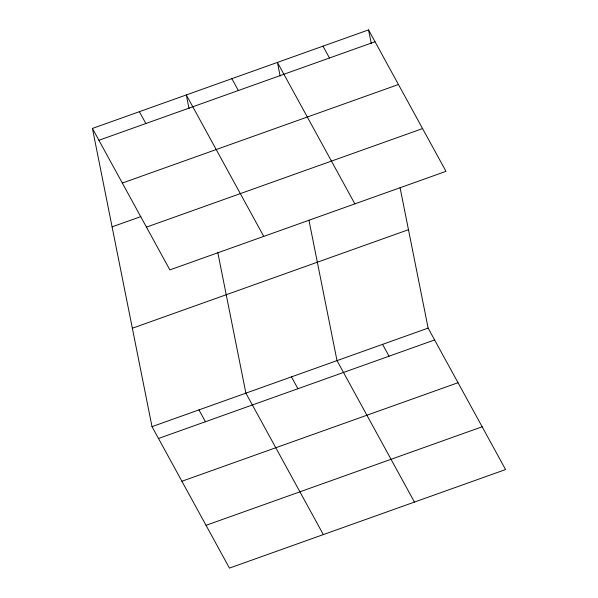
<?xml version="1.0" encoding="UTF-8"?>
<svg xmlns="http://www.w3.org/2000/svg" width="598" height="598" viewBox="0 0 598 598"><rect width="100%" height="100%" fill="white"/><g stroke="black" fill="none" stroke-linecap="round" stroke-linejoin="round"><path stroke-width="0.9" d="M92.428 128.443L368.547 29.9L445.988 171.349L169.869 269.9L92.428 128.443L152.012 426.651L229.453 568.1L505.572 469.557L428.131 328.1L400.069 187.682M98.909 140.283L375.028 41.74M122.328 183.055L398.44 84.512M112.095 226.851L140.777 216.618M146.458 227.128L422.569 128.577M132.352 328.242L408.464 229.699M152.012 426.651L428.131 328.1M158.492 438.484L434.611 339.941M181.912 481.255L458.023 382.713M206.041 525.328L482.152 426.778M322.987 46.158L329.468 57.999M354.868 203.873L277.427 62.424L280.156 76.088M382.571 344.366L389.051 356.199M231.867 78.682L238.348 90.515M414.451 502.073L337.01 360.624L308.949 220.199M263.748 236.389L186.307 94.94L189.043 108.604M291.45 376.882L297.931 388.722M139.371 111.691L145.852 123.532M323.331 534.597L245.89 393.14L217.836 252.722M198.955 409.899L205.435 421.732M368.547 29.9L371.276 43.564"/></g></svg>
